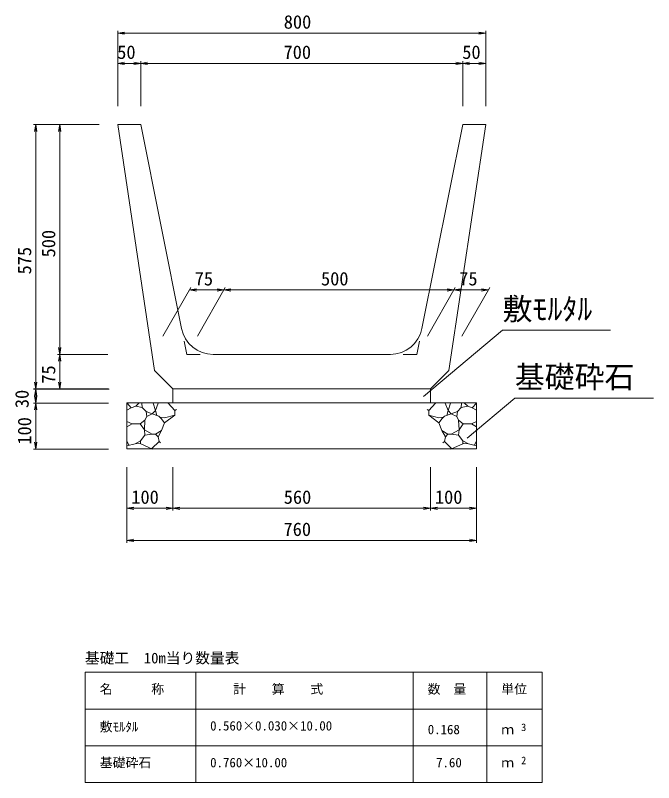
# Model space of a CAD drawing. Units: millimetres on the paper. Extents: x -5 to 836, y 0 to 594.
# Drawn here: x 246.9 to 316.3, y 377.3 to 460.7 of the extents above; entities that cross this region are included whole.
import ezdxf
from ezdxf.enums import TextEntityAlignment as Align

# ---------------------------------------------------------------- set-up
doc = ezdxf.new("R2010")
doc.units = ezdxf.units.MM
for name, color, linetype, lineweight in [('0_2', 7, 'Continuous', 18), ('D-STR-DIM（寸法）', 7, 'Continuous', 18), ('D-STR-HTXT（旗揚げ）', 4, 'Continuous', 18), ('D-STR-STRn（構造物）', 5, 'Continuous', 18), ('D-STR（構造物外形線）', 1, 'Continuous', 18)]:
    doc.layers.add(name, color=color, linetype=linetype, lineweight=lineweight)
doc.layers.add('D-STR-TXT（文字）', color=7, linetype='Continuous')
doc.styles.add('ＭＳ ゴシック', font='')
doc.styles.get('ＭＳ ゴシック').set_extended_font_data('MS Gothic')

msp = doc.modelspace()

# ---------------------------------------------------------------- linework, layer by layer
at = {"layer": '0_2'}
for p, q in [((258.028, 458.79), (258.778, 458.915)), ((258.778, 458.665), (258.028, 458.79)), ((297.278, 458.915), (298.028, 458.79)), ((298.028, 458.79), (297.278, 458.665)), ((258.028, 455.502), (258.778, 455.627)), ((258.778, 455.377), (258.028, 455.502)), ((259.778, 455.627), (260.528, 455.502)), ((260.528, 455.502), (259.778, 455.377)), ((260.528, 455.502), (261.278, 455.627)), ((261.278, 455.377), (260.528, 455.502)), ((294.778, 455.627), (295.528, 455.502)), ((295.528, 455.502), (294.778, 455.377)), ((295.528, 455.502), (296.278, 455.627)), ((296.278, 455.377), (295.528, 455.502)), ((297.278, 455.627), (298.028, 455.502)), ((298.028, 455.502), (297.278, 455.377)), ((248.99, 448.119), (249.115, 448.869)), ((249.115, 448.869), (249.24, 448.119)), ((251.604, 448.119), (251.729, 448.869)), ((251.729, 448.869), (251.854, 448.119)), ((265.825, 430.877), (266.575, 431.002)), ((266.575, 430.752), (265.825, 430.877)), ((268.825, 431.002), (269.575, 430.877)), ((269.575, 430.877), (268.825, 430.752)), ((269.575, 430.877), (270.325, 431.002)), ((270.325, 430.752), (269.575, 430.877)), ((293.825, 431.002), (294.575, 430.877)), ((294.575, 430.877), (293.825, 430.752)), ((294.575, 430.877), (295.325, 431.002)), ((295.325, 430.752), (294.575, 430.877)), ((297.575, 431.002), (298.325, 430.877)), ((298.325, 430.877), (297.575, 430.752)), ((251.729, 423.869), (251.604, 424.619)), ((251.854, 424.619), (251.729, 423.869)), ((251.604, 423.119), (251.729, 423.869)), ((251.729, 423.869), (251.854, 423.119)), ((249.115, 420.119), (248.99, 420.869)), ((249.24, 420.869), (249.115, 420.119)), ((251.729, 420.119), (251.604, 420.869)), ((251.854, 420.869), (251.729, 420.119)), ((248.99, 419.335), (249.115, 420.085)), ((249.115, 420.085), (249.24, 419.335)), ((249.115, 418.585), (248.99, 419.335)), ((249.24, 419.335), (249.115, 418.585)), ((248.99, 417.835), (249.115, 418.585)), ((249.115, 418.585), (249.24, 417.835)), ((249.115, 413.585), (248.99, 414.335)), ((249.24, 414.335), (249.115, 413.585)), ((259.028, 407.138), (259.778, 407.263)), ((259.778, 407.013), (259.028, 407.138)), ((263.278, 407.263), (264.028, 407.138)), ((264.028, 407.138), (263.278, 407.013)), ((264.028, 407.138), (264.778, 407.263)), ((264.778, 407.013), (264.028, 407.138)), ((291.278, 407.263), (292.028, 407.138)), ((292.028, 407.138), (291.278, 407.013)), ((292.028, 407.138), (292.778, 407.263)), ((292.778, 407.013), (292.028, 407.138)), ((296.278, 407.263), (297.028, 407.138)), ((297.028, 407.138), (296.278, 407.013)), ((259.028, 403.643), (259.778, 403.768)), ((296.278, 403.768), (297.028, 403.643)), ((259.778, 403.518), (259.028, 403.643)), ((297.028, 403.643), (296.278, 403.518))]:
    msp.add_line(p, q, dxfattribs=at)
at = {"layer": '0_2', "color": 9}
for p, q in [((258.028, 458.79), (258.128, 458.79)), ((298.028, 458.79), (297.928, 458.79)), ((258.028, 455.502), (258.128, 455.502)), ((260.528, 455.502), (260.428, 455.502)), ((260.528, 455.502), (260.628, 455.502)), ((295.528, 455.502), (295.428, 455.502)), ((295.528, 455.502), (295.628, 455.502)), ((298.028, 455.502), (297.928, 455.502)), ((249.115, 448.869), (249.115, 448.769)), ((251.729, 448.869), (251.729, 448.769)), ((265.825, 430.877), (265.925, 430.877)), ((269.575, 430.877), (269.475, 430.877)), ((269.575, 430.877), (269.675, 430.877)), ((294.575, 430.877), (294.475, 430.877)), ((294.575, 430.877), (294.675, 430.877)), ((298.325, 430.877), (298.225, 430.877)), ((251.729, 423.869), (251.729, 423.969)), ((251.729, 423.869), (251.729, 423.769)), ((249.115, 420.119), (249.115, 420.219)), ((249.115, 420.085), (249.115, 419.985)), ((251.729, 420.119), (251.729, 420.219)), ((249.115, 418.585), (249.115, 418.685)), ((249.115, 418.585), (249.115, 418.485)), ((249.115, 413.585), (249.115, 413.685)), ((259.028, 407.138), (259.128, 407.138)), ((264.028, 407.138), (263.928, 407.138)), ((264.028, 407.138), (264.128, 407.138)), ((292.028, 407.138), (291.928, 407.138)), ((292.028, 407.138), (292.128, 407.138)), ((297.028, 407.138), (296.928, 407.138)), ((259.028, 403.643), (259.128, 403.643)), ((297.028, 403.643), (296.928, 403.643))]:
    msp.add_line(p, q, dxfattribs=at)
at = {"layer": 'D-STR-DIM（寸法）'}
for p, q in [((258.028, 450.869), (258.028, 459.04)), ((258.128, 458.79), (297.928, 458.79)), ((298.028, 450.869), (298.028, 459.04)), ((258.028, 450.869), (258.028, 455.752)), ((258.128, 455.502), (260.428, 455.502)), ((260.528, 450.869), (260.528, 455.752)), ((260.528, 450.869), (260.528, 455.752)), ((260.628, 455.502), (295.428, 455.502)), ((295.528, 450.869), (295.528, 455.752)), ((295.528, 450.869), (295.528, 455.752)), ((295.628, 455.502), (297.928, 455.502)), ((298.028, 450.869), (298.028, 455.752)), ((256.028, 448.869), (248.865, 448.869)), ((249.115, 420.219), (249.115, 448.769)), ((256.028, 448.869), (251.479, 448.869)), ((251.729, 448.769), (251.729, 423.969)), ((262.933, 425.869), (265.969, 431.127)), ((269.475, 430.877), (265.925, 430.877)), ((266.683, 425.869), (269.719, 431.127)), ((266.683, 425.869), (269.719, 431.127)), ((269.675, 430.877), (294.475, 430.877)), ((291.683, 425.869), (294.719, 431.127)), ((291.683, 425.869), (294.719, 431.127)), ((294.675, 430.877), (298.225, 430.877)), ((295.433, 425.869), (298.469, 431.127)), ((256.964, 423.869), (251.479, 423.869)), ((256.964, 423.869), (251.479, 423.869)), ((251.729, 423.769), (251.729, 420.219)), ((257.037, 420.119), (248.865, 420.119)), ((257.105, 420.085), (248.865, 420.085)), ((249.115, 419.985), (249.115, 418.685)), ((257.037, 420.119), (251.479, 420.119)), ((257.028, 418.585), (248.865, 418.585)), ((257.028, 418.585), (248.865, 418.585)), ((249.115, 418.485), (249.115, 413.685)), ((257.028, 413.585), (248.865, 413.585)), ((259.028, 411.619), (259.028, 403.393)), ((259.028, 411.619), (259.028, 406.888)), ((264.028, 411.619), (264.028, 406.888)), ((264.028, 411.619), (264.028, 406.888)), ((292.028, 411.619), (292.028, 406.888)), ((292.028, 411.619), (292.028, 406.888)), ((297.028, 411.619), (297.028, 403.393)), ((297.028, 411.619), (297.028, 406.888)), ((263.928, 407.138), (259.128, 407.138)), ((264.128, 407.138), (291.928, 407.138)), ((292.128, 407.138), (296.928, 407.138)), ((259.128, 403.643), (296.928, 403.643))]:
    msp.add_line(p, q, dxfattribs=at)
at = {"layer": 'D-STR-HTXT（旗揚げ）'}
for p, q in [((291.272, 419.292), (299.858, 426.506)), ((311.588, 426.506), (299.858, 426.506)), ((296.006, 414.758), (301.185, 419.11)), ((316.276, 419.11), (301.185, 419.11)), ((254.504, 389.317), (304.143, 389.317)), ((254.504, 377.317), (254.504, 389.317)), ((266.504, 377.317), (266.504, 389.317)), ((290.143, 377.317), (290.143, 389.317)), ((298.143, 377.317), (298.143, 389.317)), ((298.143, 377.317), (298.143, 389.317)), ((304.143, 377.317), (304.143, 389.317)), ((254.504, 385.317), (304.143, 385.317)), ((254.504, 381.317), (304.143, 381.317)), ((254.504, 377.317), (304.143, 377.317))]:
    msp.add_line(p, q, dxfattribs=at)
at = {"layer": 'D-STR-STRn（構造物）'}
for p, q in [((264.028, 420.119), (264.028, 418.619)), ((292.028, 420.119), (292.028, 418.619)), ((259.028, 418.619), (297.028, 418.619)), ((259.028, 418.619), (259.028, 413.619)), ((259.488, 418.063), (259.028, 417.793)), ((259.488, 418.063), (259.051, 418.585)), ((259.994, 418.226), (259.488, 418.063)), ((259.994, 418.226), (260.325, 418.585)), ((260.692, 418.114), (259.994, 418.226)), ((260.692, 418.114), (260.666, 418.585)), ((261.113, 417.655), (260.692, 418.114)), ((261.875, 418.585), (262.129, 417.785)), ((262.129, 417.785), (262.44, 418.585)), ((263.5, 418.585), (264.22, 417.782)), ((292.557, 418.585), (291.837, 417.782)), ((293.928, 417.785), (293.616, 418.585)), ((294.182, 418.585), (293.928, 417.785)), ((294.944, 417.655), (295.365, 418.114)), ((295.365, 418.114), (295.39, 418.585)), ((295.365, 418.114), (296.063, 418.226)), ((296.063, 418.226), (295.731, 418.585)), ((296.063, 418.226), (296.569, 418.063)), ((296.569, 418.063), (297.006, 418.585)), ((296.569, 418.063), (297.028, 417.793)), ((297.028, 418.619), (297.028, 413.619)), ((260.986, 416.711), (261.19, 417.119)), ((261.19, 417.119), (261.113, 417.655)), ((261.781, 417.425), (261.113, 417.655)), ((261.19, 417.119), (261.781, 417.425)), ((262.129, 417.785), (261.781, 417.425)), ((261.781, 417.425), (262.496, 417.161)), ((262.129, 417.785), (262.264, 417.246)), ((262.496, 417.161), (262.76, 416.909)), ((263.113, 416.988), (264.22, 417.272)), ((263.117, 416.434), (264.22, 417.272)), ((264.22, 417.782), (264.409, 417.877)), ((264.22, 417.782), (264.22, 417.272)), ((264.22, 417.272), (264.242, 417.267)), ((291.837, 417.782), (291.648, 417.877)), ((291.837, 417.272), (291.815, 417.267)), ((291.837, 417.782), (291.837, 417.272)), ((292.944, 416.988), (291.837, 417.272)), ((292.94, 416.434), (291.837, 417.272)), ((293.561, 417.161), (293.297, 416.909)), ((294.276, 417.425), (293.561, 417.161)), ((293.928, 417.785), (293.793, 417.246)), ((293.928, 417.785), (294.276, 417.425)), ((294.276, 417.425), (294.944, 417.655)), ((294.867, 417.119), (294.276, 417.425)), ((294.867, 417.119), (294.944, 417.655)), ((295.07, 416.711), (294.867, 417.119)), ((259.588, 416.323), (259.028, 416.559)), ((259.028, 416.005), (259.588, 416.323)), ((259.588, 416.323), (260.468, 416.309)), ((260.468, 416.309), (260.986, 416.711)), ((260.925, 415.674), (260.468, 416.309)), ((260.925, 415.674), (260.986, 416.711)), ((262.628, 417.035), (263.113, 416.988)), ((262.76, 416.909), (263.117, 416.434)), ((263.117, 416.434), (262.803, 415.594)), ((293.297, 416.909), (292.94, 416.434)), ((292.94, 416.434), (293.254, 415.594)), ((293.429, 417.035), (292.944, 416.988)), ((295.132, 415.674), (295.07, 416.711)), ((295.589, 416.309), (295.07, 416.711)), ((295.132, 415.674), (295.589, 416.309)), ((296.468, 416.323), (295.589, 416.309)), ((296.468, 416.323), (297.028, 416.559)), ((297.028, 416.005), (296.468, 416.323)), ((260.98, 415.09), (260.925, 415.674)), ((260.925, 415.674), (261.783, 415.21)), ((262.803, 415.594), (262.146, 415.183)), ((262.419, 414.902), (262.803, 415.594)), ((293.638, 414.902), (293.254, 415.594)), ((293.254, 415.594), (293.911, 415.183)), ((295.132, 415.674), (294.274, 415.21)), ((295.077, 415.09), (295.132, 415.674)), ((260.505, 414.487), (260.98, 415.09)), ((261.783, 415.21), (260.98, 415.09)), ((262.146, 415.183), (261.783, 415.21)), ((262.146, 415.183), (262.419, 414.902)), ((262.522, 414.41), (262.419, 414.902)), ((293.535, 414.41), (293.638, 414.902)), ((293.911, 415.183), (293.638, 414.902)), ((293.911, 415.183), (294.274, 415.21)), ((294.274, 415.21), (295.077, 415.09)), ((295.552, 414.487), (295.077, 415.09)), ((259.252, 414.004), (259.028, 414.469)), ((259.915, 414.164), (259.028, 413.949)), ((259.915, 414.164), (260.505, 414.487)), ((260.458, 414.184), (259.915, 414.164)), ((261.825, 413.585), (260.458, 414.184)), ((260.505, 414.487), (260.516, 414.187)), ((261.735, 413.624), (262.522, 414.41)), ((262.522, 414.41), (262.69, 414.253)), ((293.535, 414.41), (293.367, 414.253)), ((294.322, 413.624), (293.535, 414.41)), ((294.232, 413.585), (295.598, 414.184)), ((295.552, 414.487), (295.541, 414.187)), ((296.141, 414.164), (295.552, 414.487)), ((295.598, 414.184), (296.141, 414.164)), ((296.141, 414.164), (297.028, 413.949)), ((296.805, 414.004), (297.028, 414.469)), ((259.028, 413.619), (297.028, 413.619))]:
    msp.add_line(p, q, dxfattribs=at)
at = {"layer": 'D-STR（構造物外形線）'}
for p, q in [((258.028, 448.869), (262.043, 422.104)), ((258.028, 448.869), (260.528, 448.869)), ((260.528, 448.869), (264.966, 426.682)), ((291.091, 426.682), (295.528, 448.869)), ((294.014, 422.104), (298.028, 448.869)), ((295.528, 448.869), (298.028, 448.869)), ((265.238, 425.319), (265.528, 423.869)), ((290.528, 423.869), (290.818, 425.319)), ((265.528, 423.869), (267.007, 423.869)), ((268.398, 423.869), (287.659, 423.869)), ((289.05, 423.869), (290.528, 423.869)), ((264.028, 420.119), (262.043, 422.104)), ((292.028, 420.119), (294.014, 422.104)), ((264.028, 420.119), (292.028, 420.119))]:
    msp.add_line(p, q, dxfattribs=at)
for centre, start, end in [((268.398, 427.369), 191.30993, 270), ((287.659, 427.369), 270, 348.69007)]:
    msp.add_arc(centre, 3.5, start, end, dxfattribs=at)

# ---------------------------------------------------------------- texts
at = {"layer": 'D-STR-STRn（構造物）', "color": 7, "style": 'ＭＳ ゴシック'}
for s, p in [('800', (276.074, 458.84)), ('50', (257.974, 455.552)), ('700', (276.049, 455.552)), ('50', (295.474, 455.552)), ('75', (266.395, 430.927)), ('500', (280.12, 430.927)), ('75', (295.145, 430.927)), ('100', (259.503, 407.188)), ('560', (276.074, 407.188)), ('100', (292.503, 407.188)), ('760', (276.049, 403.693))]:
    msp.add_text(s, height=1.466, dxfattribs=at).set_placement(p, align=Align.BOTTOM_LEFT)
for s, p in [('500', (251.679, 434.415)), ('575', (249.065, 432.565)), ('75', (251.679, 420.689)), ('30', (248.79, 418.03)), ('100', (249.065, 414.06))]:
    msp.add_text(s, height=1.466, rotation=90, dxfattribs=at).set_placement(p, align=Align.BOTTOM_LEFT)
at = {"layer": 'D-STR-TXT（文字）', "style": 'ＭＳ ゴシック'}
for s, height, p in [('敷ﾓﾙﾀﾙ', 2.383, (299.858, 426.906)), ('基礎砕石', 2.383, (301.185, 419.51)), ('基礎工\u300010m当り数量表', 1.173, (254.46, 389.927)), ('名\u3000\u3000\u3000称', 1.026, (256.073, 386.678)), ('計\u3000\u3000算\u3000\u3000式', 1.026, (270.569, 386.678)), ('数\u3000量', 1.026, (291.712, 386.678)), ('単位', 1.026, (299.712, 386.678)), ('敷ﾓﾙﾀﾙ', 1.026, (256.073, 382.572)), ('0.560×0.030×10.00', 1.026, (268.073, 382.678)), ('3', 0.821, (301.873, 382.68)), ('0.168', 1.026, (291.723, 382.278)), ('ｍ', 1.026, (299.712, 382.278)), ('基礎砕石', 1.026, (256.073, 378.678)), ('0.760×10.00', 1.026, (268.073, 378.678)), ('7.60', 1.026, (292.632, 378.678)), ('ｍ', 1.026, (299.712, 378.678)), ('2', 0.821, (301.873, 379.08))]:
    msp.add_text(s, height=height, dxfattribs=at).set_placement(p, align=Align.BOTTOM_LEFT)

doc.saveas('drawing.dxf')
